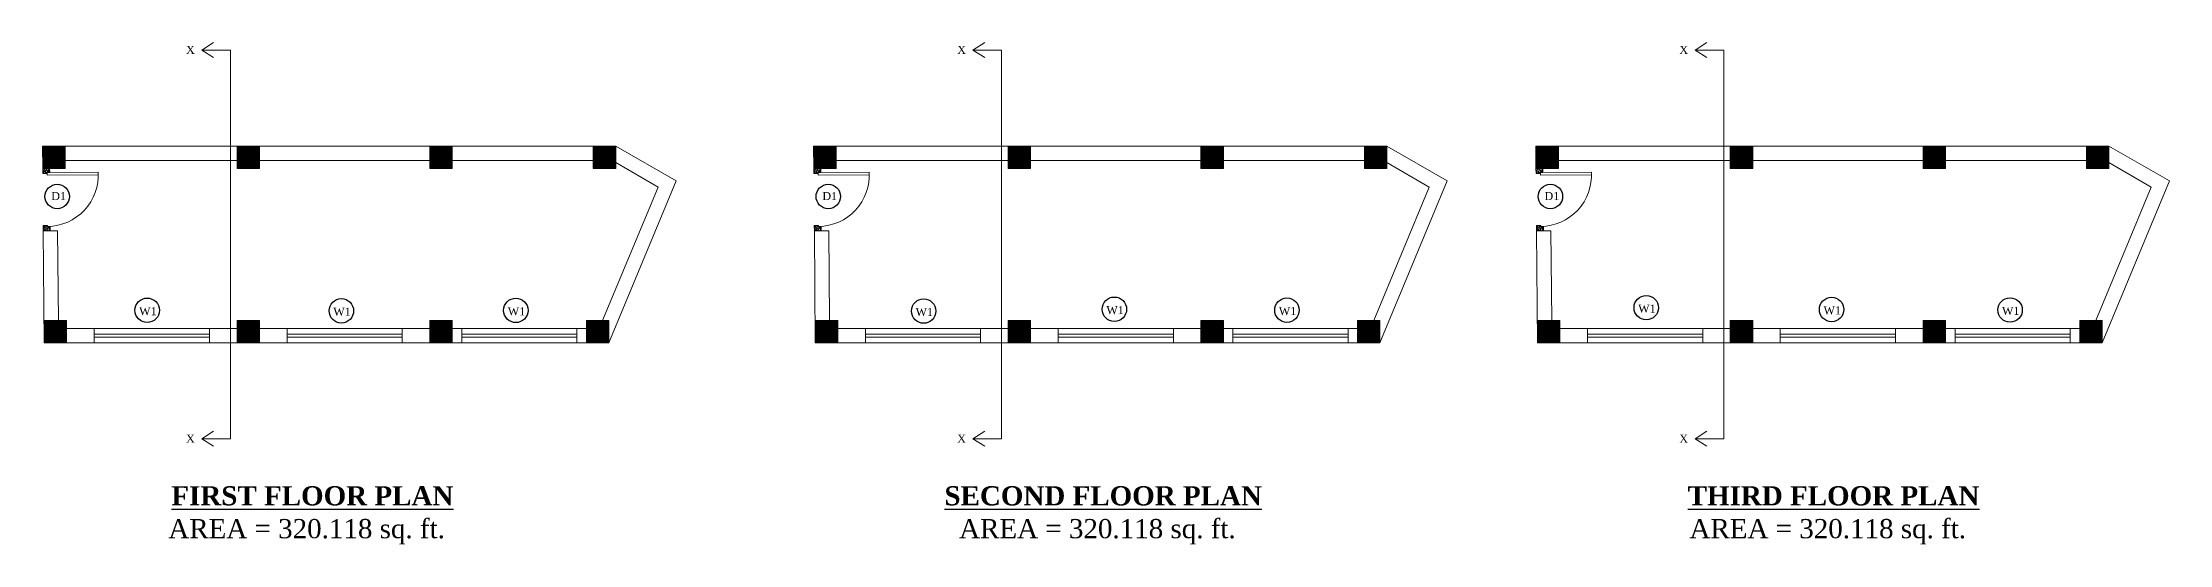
# Model space of a CAD drawing. Header units: inches. Extents: x 20273 to 45441, y -4696 to -1121.
# Drawn here: x 26626 to 27955, y -3914 to -3600 of the extents above; entities that cross this region are included whole.
import ezdxf

# ---------------------------------------------------------------- set-up
doc = ezdxf.new("R2010")
doc.units = ezdxf.units.IN
doc.header["$LTSCALE"] = 5
doc.header["$MEASUREMENT"] = 0
doc.layers.add('A-WALL', color=7, linetype='Continuous', lineweight=9)
doc.layers.add('DOOR', color=62, linetype='Continuous', lineweight=0)
doc.layers.add('TEXT', color=6, linetype='Continuous')
doc.layers.add('WALL', color=7, linetype='Continuous')
doc.styles.add('ordinary', font='times.ttf')
pattern_1 = [(45, (506.88195, 0), (-0.08838834765, 0.08838834765), [])]
pattern_2 = [(45, (988.75646, 0), (-0.08838834765, 0.08838834765), [])]
pattern_3 = [(45, (1440.0247, 0), (-0.08838834765, 0.08838834765), [])]

# ---------------------------------------------------------------- blocks, each defined once
blk = doc.blocks.new('A$C27B36B59')
at = {"layer": 'DOOR'}
for p, q in [((0, 4), (0, 0)), ((2.5, 4), (0, 4)), ((0, 0), (3, 0)), ((2.5, 2.5), (2.5, 4)), ((3, 2.5), (2.5, 2.5)), ((3, 0), (3, 2.5))]:
    blk.add_line(p, q, dxfattribs=at)
for centre, radius, start, end in [((-1.4, -0.5), 4.75, 22.1411, 72.838), ((1.3, 2.1), 1.64, 45.138, 144.8948), ((2.2, 0.3), 2.49, 83.3149, 152.658), ((0.1, 0.4), 2.05, 349.4875, 93.6805), ((2, -0.5), 2.01, 58.7447, 166.495), ((-0.1, 0.3), 1.13, 343.542, 86.947), ((2.1, -0.4), 1.17, 38.2816, 160.1519)]:
    blk.add_arc(centre, radius, start, end, dxfattribs=at)
blk = doc.blocks.new('D2')
at = {"layer": 'DOOR'}
for p, q in [((74474, 24047.6), (74474, 24018.1)), ((74474, 24047.6), (74475.5, 24047.6)), ((74475.5, 24047.6), (74475.5, 24018.1))]:
    blk.add_line(p, q, dxfattribs=at)
blk.add_arc((74474, 24047.6), 29.5, 180, 272.9146, dxfattribs=at)
at = {"layer": 'DOOR', "xscale": -1, "rotation": 180}
blk.add_blockref('A$C27B36B59', (74442, 24050.1), dxfattribs=at)
at = {"layer": 'DOOR', "rotation": 180}
blk.add_blockref('A$C27B36B59', (74478, 24050.1), dxfattribs=at)

msp = doc.modelspace()

# ---------------------------------------------------------------- hatches: boundary and pattern name
at = {"layer": 'A-WALL', "ltscale": 5}
h = msp.add_hatch(dxfattribs=at)
h.set_pattern_fill('ANSI31', color=256)
h.set_pattern_definition(pattern_1)
h.paths.add_polyline_path([(26640.35, -3664.61), (26626.35, -3664.61), (26626.35, -3678.61), (26640.35, -3678.61)])
h = msp.add_hatch(dxfattribs=at)
h.set_pattern_fill('ANSI31', color=256)
h.set_pattern_definition(pattern_1)
h.paths.add_polyline_path([(26761.77, -3664.61), (26747.77, -3664.61), (26747.77, -3678.61), (26761.77, -3678.61)])
h = msp.add_hatch(dxfattribs=at)
h.set_pattern_fill('ANSI31', color=256)
h.set_pattern_definition(pattern_1)
h.paths.add_polyline_path([(26882.27, -3664.61), (26868.27, -3664.61), (26868.27, -3678.61), (26882.27, -3678.61)])
h = msp.add_hatch(dxfattribs=at)
h.set_pattern_fill('ANSI31', color=256)
h.set_pattern_definition(pattern_1)
h.paths.add_polyline_path([(26984.39, -3664.61), (26970.39, -3664.61), (26970.39, -3678.61), (26984.39, -3678.61)])
h = msp.add_hatch(dxfattribs=at)
h.set_pattern_fill('ANSI31', color=256)
h.set_pattern_definition(pattern_2)
h.paths.add_polyline_path([(27122.22, -3664.61), (27108.22, -3664.61), (27108.22, -3678.61), (27122.22, -3678.61)])
h = msp.add_hatch(dxfattribs=at)
h.set_pattern_fill('ANSI31', color=256)
h.set_pattern_definition(pattern_2)
h.paths.add_polyline_path([(27243.65, -3664.61), (27229.65, -3664.61), (27229.65, -3678.61), (27243.65, -3678.61)])
h = msp.add_hatch(dxfattribs=at)
h.set_pattern_fill('ANSI31', color=256)
h.set_pattern_definition(pattern_2)
h.paths.add_polyline_path([(27364.15, -3664.61), (27350.15, -3664.61), (27350.15, -3678.61), (27364.15, -3678.61)])
h = msp.add_hatch(dxfattribs=at)
h.set_pattern_fill('ANSI31', color=256)
h.set_pattern_definition(pattern_2)
h.paths.add_polyline_path([(27466.27, -3664.61), (27452.27, -3664.61), (27452.27, -3678.61), (27466.27, -3678.61)])
h = msp.add_hatch(dxfattribs=at)
h.set_pattern_fill('ANSI31', color=256)
h.set_pattern_definition(pattern_3)
h.paths.add_polyline_path([(27573.49, -3664.61), (27559.49, -3664.61), (27559.49, -3678.61), (27573.49, -3678.61)])
h = msp.add_hatch(dxfattribs=at)
h.set_pattern_fill('ANSI31', color=256)
h.set_pattern_definition(pattern_3)
h.paths.add_polyline_path([(27694.91, -3664.61), (27680.91, -3664.61), (27680.91, -3678.61), (27694.91, -3678.61)])
h = msp.add_hatch(dxfattribs=at)
h.set_pattern_fill('ANSI31', color=256)
h.set_pattern_definition(pattern_3)
h.paths.add_polyline_path([(27815.41, -3664.61), (27801.41, -3664.61), (27801.41, -3678.61), (27815.41, -3678.61)])
h = msp.add_hatch(dxfattribs=at)
h.set_pattern_fill('ANSI31', color=256)
h.set_pattern_definition(pattern_3)
h.paths.add_polyline_path([(27917.53, -3664.61), (27903.53, -3664.61), (27903.53, -3678.61), (27917.53, -3678.61)])
h = msp.add_hatch(dxfattribs=at)
h.set_pattern_fill('ANSI31', color=256)
h.set_pattern_definition(pattern_1)
h.paths.add_polyline_path([(26641.27, -3773.6), (26627.27, -3773.6), (26627.27, -3787.6), (26641.27, -3787.6)])
h = msp.add_hatch(dxfattribs=at)
h.set_pattern_fill('ANSI31', color=256)
h.set_pattern_definition(pattern_1)
h.paths.add_polyline_path([(26761.77, -3773.6), (26747.77, -3773.6), (26747.77, -3787.6), (26761.77, -3787.6)])
h = msp.add_hatch(dxfattribs=at)
h.set_pattern_fill('ANSI31', color=256)
h.set_pattern_definition(pattern_1)
h.paths.add_polyline_path([(26882.27, -3773.6), (26868.27, -3773.6), (26868.27, -3787.6), (26882.27, -3787.6)])
h = msp.add_hatch(dxfattribs=at)
h.set_pattern_fill('ANSI31', color=256)
h.set_pattern_definition(pattern_1)
h.paths.add_polyline_path([(26980.14, -3773.6), (26966.14, -3773.6), (26966.14, -3787.6), (26980.14, -3787.6)])
h = msp.add_hatch(dxfattribs=at)
h.set_pattern_fill('ANSI31', color=256)
h.set_pattern_definition(pattern_2)
h.paths.add_polyline_path([(27123.15, -3773.6), (27109.15, -3773.6), (27109.15, -3787.6), (27123.15, -3787.6)])
h = msp.add_hatch(dxfattribs=at)
h.set_pattern_fill('ANSI31', color=256)
h.set_pattern_definition(pattern_2)
h.paths.add_polyline_path([(27243.65, -3773.6), (27229.65, -3773.6), (27229.65, -3787.6), (27243.65, -3787.6)])
h = msp.add_hatch(dxfattribs=at)
h.set_pattern_fill('ANSI31', color=256)
h.set_pattern_definition(pattern_2)
h.paths.add_polyline_path([(27364.15, -3773.6), (27350.15, -3773.6), (27350.15, -3787.6), (27364.15, -3787.6)])
h = msp.add_hatch(dxfattribs=at)
h.set_pattern_fill('ANSI31', color=256)
h.set_pattern_definition(pattern_2)
h.paths.add_polyline_path([(27462.01, -3773.6), (27448.01, -3773.6), (27448.01, -3787.6), (27462.01, -3787.6)])
h = msp.add_hatch(dxfattribs=at)
h.set_pattern_fill('ANSI31', color=256)
h.set_pattern_definition(pattern_3)
h.paths.add_polyline_path([(27574.41, -3773.6), (27560.41, -3773.6), (27560.41, -3787.6), (27574.41, -3787.6)])
h = msp.add_hatch(dxfattribs=at)
h.set_pattern_fill('ANSI31', color=256)
h.set_pattern_definition(pattern_3)
h.paths.add_polyline_path([(27694.91, -3773.6), (27680.91, -3773.6), (27680.91, -3787.6), (27694.91, -3787.6)])
h = msp.add_hatch(dxfattribs=at)
h.set_pattern_fill('ANSI31', color=256)
h.set_pattern_definition(pattern_3)
h.paths.add_polyline_path([(27815.41, -3773.6), (27801.41, -3773.6), (27801.41, -3787.6), (27815.41, -3787.6)])
h = msp.add_hatch(dxfattribs=at)
h.set_pattern_fill('ANSI31', color=256)
h.set_pattern_definition(pattern_3)
h.paths.add_polyline_path([(27913.28, -3773.6), (27899.28, -3773.6), (27899.28, -3787.6), (27913.28, -3787.6)])

# ---------------------------------------------------------------- linework, layer by layer
for p, q in [((26725.72, -3604.61), (26733.14, -3599.93)), ((27207.59, -3604.61), (27215.02, -3599.93)), ((27658.86, -3604.61), (27666.29, -3599.93)), ((26743.72, -3604.61), (26725.72, -3604.61)), ((26725.72, -3604.61), (26733.14, -3609.29)), ((26743.72, -3847.6), (26743.72, -3604.61)), ((27225.59, -3604.61), (27207.59, -3604.61)), ((27207.59, -3604.61), (27215.02, -3609.29)), ((27225.59, -3847.6), (27225.59, -3604.61)), ((27676.86, -3604.61), (27658.86, -3604.61)), ((27658.86, -3604.61), (27666.29, -3609.29)), ((27676.86, -3847.6), (27676.86, -3604.61)), ((26747.77, -3673.61), (26640.35, -3673.61)), ((26868.27, -3673.61), (26761.77, -3673.61)), ((26970.39, -3673.61), (26882.27, -3673.61)), ((27010.86, -3690.3), (26984.39, -3675.01)), ((27229.65, -3673.61), (27122.22, -3673.61)), ((27350.15, -3673.61), (27243.65, -3673.61)), ((27452.27, -3673.61), (27364.15, -3673.61)), ((27492.74, -3690.3), (27466.27, -3675.01)), ((27680.91, -3673.61), (27573.49, -3673.61)), ((27801.41, -3673.61), (27694.91, -3673.61)), ((27903.53, -3673.61), (27815.41, -3673.61)), ((27944.01, -3690.3), (27917.53, -3675.01)), ((26976.21, -3773.6), (27010.86, -3690.3)), ((27458.09, -3773.6), (27492.74, -3690.3)), ((27909.36, -3773.6), (27944.01, -3690.3)), ((26635.68, -3717.61), (26626.68, -3717.61)), ((26635.68, -3717.61), (26636.15, -3773.6)), ((27117.55, -3717.61), (27108.55, -3717.61)), ((27117.55, -3717.61), (27118.03, -3773.6)), ((27568.82, -3717.61), (27559.82, -3717.61)), ((27568.82, -3717.61), (27569.3, -3773.6)), ((26747.77, -3778.6), (26641.27, -3778.6)), ((26658.52, -3778.6), (26658.52, -3787.6)), ((26658.52, -3782.1), (26730.52, -3782.1)), ((26658.52, -3784.1), (26730.52, -3784.1)), ((26730.52, -3778.6), (26730.52, -3787.6)), ((26868.27, -3778.6), (26761.77, -3778.6)), ((26779.02, -3778.6), (26779.02, -3787.6)), ((26779.02, -3782.1), (26851.02, -3782.1)), ((26779.02, -3784.1), (26851.02, -3784.1)), ((26851.02, -3778.6), (26851.02, -3787.6)), ((26966.14, -3778.6), (26882.27, -3778.6)), ((26888.2, -3778.6), (26888.2, -3787.6)), ((26888.2, -3782.1), (26960.2, -3782.1)), ((26888.2, -3784.1), (26960.2, -3784.1)), ((26960.2, -3778.6), (26960.2, -3787.6)), ((27229.65, -3778.6), (27123.15, -3778.6)), ((27140.4, -3778.6), (27140.4, -3787.6)), ((27140.4, -3782.1), (27212.4, -3782.1)), ((27140.4, -3784.1), (27212.4, -3784.1)), ((27212.4, -3778.6), (27212.4, -3787.6)), ((27350.15, -3778.6), (27243.65, -3778.6)), ((27260.9, -3778.6), (27260.9, -3787.6)), ((27260.9, -3782.1), (27332.9, -3782.1)), ((27260.9, -3784.1), (27332.9, -3784.1)), ((27332.9, -3778.6), (27332.9, -3787.6)), ((27448.01, -3778.6), (27364.15, -3778.6)), ((27370.08, -3778.6), (27370.08, -3787.6)), ((27370.08, -3782.1), (27442.08, -3782.1)), ((27370.08, -3784.1), (27442.08, -3784.1)), ((27442.08, -3778.6), (27442.08, -3787.6)), ((27680.91, -3778.6), (27574.41, -3778.6)), ((27591.66, -3778.6), (27591.66, -3787.6)), ((27591.66, -3782.1), (27663.66, -3782.1)), ((27591.66, -3784.1), (27663.66, -3784.1)), ((27663.66, -3778.6), (27663.66, -3787.6)), ((27801.41, -3778.6), (27694.91, -3778.6)), ((27712.16, -3778.6), (27712.16, -3787.6)), ((27712.16, -3782.1), (27784.16, -3782.1)), ((27712.16, -3784.1), (27784.16, -3784.1)), ((27784.16, -3778.6), (27784.16, -3787.6)), ((27899.28, -3778.6), (27815.41, -3778.6)), ((27821.35, -3778.6), (27821.35, -3787.6)), ((27821.35, -3782.1), (27893.35, -3782.1)), ((27821.35, -3784.1), (27893.35, -3784.1)), ((27893.35, -3778.6), (27893.35, -3787.6)), ((26725.72, -3847.6), (26733.14, -3842.92)), ((26743.72, -3847.6), (26725.72, -3847.6)), ((26725.72, -3847.6), (26733.14, -3852.28)), ((27207.59, -3847.6), (27215.02, -3842.92)), ((27225.59, -3847.6), (27207.59, -3847.6)), ((27207.59, -3847.6), (27215.02, -3852.28)), ((27658.86, -3847.6), (27666.29, -3842.92)), ((27676.86, -3847.6), (27658.86, -3847.6)), ((27658.86, -3847.6), (27666.29, -3852.28))]:
    msp.add_line(p, q, dxfattribs=at)
for points in [[(26626.68, -3717.61), (26627.27, -3787.6), (26980.14, -3787.6), (27022.21, -3686.47), (26984.39, -3664.61), (26626.23, -3664.61), (26626.35, -3678.61)], [(27108.55, -3717.61), (27109.15, -3787.6), (27462.01, -3787.6), (27504.08, -3686.47), (27466.27, -3664.61), (27108.1, -3664.61), (27108.22, -3678.61)], [(27559.82, -3717.61), (27560.41, -3787.6), (27913.28, -3787.6), (27955.35, -3686.47), (27917.53, -3664.61), (27559.37, -3664.61), (27559.49, -3678.61)]]:
    msp.add_lwpolyline(points, dxfattribs=at)
for points in [[(26626.35, -3664.61), (26640.35, -3664.61), (26640.35, -3678.61), (26626.35, -3678.61)], [(26747.77, -3664.61), (26761.77, -3664.61), (26761.77, -3678.61), (26747.77, -3678.61)], [(26868.27, -3664.61), (26882.27, -3664.61), (26882.27, -3678.61), (26868.27, -3678.61)], [(26970.39, -3664.61), (26984.39, -3664.61), (26984.39, -3678.61), (26970.39, -3678.61)], [(27108.22, -3664.61), (27122.22, -3664.61), (27122.22, -3678.61), (27108.22, -3678.61)], [(27229.65, -3664.61), (27243.65, -3664.61), (27243.65, -3678.61), (27229.65, -3678.61)], [(27350.15, -3664.61), (27364.15, -3664.61), (27364.15, -3678.61), (27350.15, -3678.61)], [(27452.27, -3664.61), (27466.27, -3664.61), (27466.27, -3678.61), (27452.27, -3678.61)], [(27559.49, -3664.61), (27573.49, -3664.61), (27573.49, -3678.61), (27559.49, -3678.61)], [(27680.91, -3664.61), (27694.91, -3664.61), (27694.91, -3678.61), (27680.91, -3678.61)], [(27801.41, -3664.61), (27815.41, -3664.61), (27815.41, -3678.61), (27801.41, -3678.61)], [(27903.53, -3664.61), (27917.53, -3664.61), (27917.53, -3678.61), (27903.53, -3678.61)], [(26627.27, -3773.6), (26641.27, -3773.6), (26641.27, -3787.6), (26627.27, -3787.6)], [(26747.77, -3773.6), (26761.77, -3773.6), (26761.77, -3787.6), (26747.77, -3787.6)], [(26868.27, -3773.6), (26882.27, -3773.6), (26882.27, -3787.6), (26868.27, -3787.6)], [(26966.14, -3773.6), (26980.14, -3773.6), (26980.14, -3787.6), (26966.14, -3787.6)], [(27109.15, -3773.6), (27123.15, -3773.6), (27123.15, -3787.6), (27109.15, -3787.6)], [(27229.65, -3773.6), (27243.65, -3773.6), (27243.65, -3787.6), (27229.65, -3787.6)], [(27350.15, -3773.6), (27364.15, -3773.6), (27364.15, -3787.6), (27350.15, -3787.6)], [(27448.01, -3773.6), (27462.01, -3773.6), (27462.01, -3787.6), (27448.01, -3787.6)], [(27560.41, -3773.6), (27574.41, -3773.6), (27574.41, -3787.6), (27560.41, -3787.6)], [(27680.91, -3773.6), (27694.91, -3773.6), (27694.91, -3787.6), (27680.91, -3787.6)], [(27801.41, -3773.6), (27815.41, -3773.6), (27815.41, -3787.6), (27801.41, -3787.6)], [(27899.28, -3773.6), (27913.28, -3773.6), (27913.28, -3787.6), (27899.28, -3787.6)]]:
    msp.add_lwpolyline(points, close=True, dxfattribs=at)
at = {"layer": 'TEXT'}
for centre in [(26635.38, -3696.14), (27117.25, -3696.14), (27568.52, -3696.14), (26691.63, -3767.27), (26812.98, -3767.62), (26921.98, -3767.34), (27176.85, -3767.75), (27296.04, -3766.61), (27403.84, -3767.18), (27628.38, -3765.64), (27744.2, -3766.78), (27855.76, -3767.08)]:
    msp.add_circle(centre, 7.64, dxfattribs=at)

# ---------------------------------------------------------------- block references
at = {"layer": 'WALL', "color": 2, "linetype": 'ByBlock', "xscale": 1.083333333326322, "yscale": 1.083333333326322, "zscale": 1.083333333326322, "rotation": 90.48576269148516}
for p in [(53363.72, -84139.27), (53845.59, -84139.27), (54296.86, -84139.27)]:
    msp.add_blockref('D2', p, dxfattribs=at)

# ---------------------------------------------------------------- texts
at = {"layer": 'TEXT', "style": 'ordinary'}
for s, p in [('X', (26715.93, -3607.03)), ('X', (27197.81, -3607.03)), ('X', (27649.08, -3607.03)), ('D1', (26631.67, -3698.37)), ('D1', (27113.55, -3698.37)), ('D1', (27564.81, -3698.37)), ('X', (26715.93, -3850.02)), ('X', (27197.81, -3850.02)), ('X', (27649.08, -3850.02))]:
    msp.add_text(s, height=5, dxfattribs=at).set_placement(p)
for p in [(26686.6, -3770.33), (26807.95, -3770.69), (26916.95, -3770.4), (27171.81, -3770.81), (27291.01, -3769.67), (27398.8, -3770.24), (27623.34, -3768.7), (27739.17, -3769.85), (27850.73, -3770.14)]:
    msp.add_text('W1', height=5, rotation=0.00039, dxfattribs=at).set_placement(p)
at = {"layer": 'TEXT', "char_height": 12, "width": 219.8151, "attachment_point": 8, "rotation": 359.99961, "style": 'ordinary'}
for s, insert in [('{\\fTimes New Roman|b1|i0|c0|p18;\\LFIRST FLOOR PLAN}', (26794.83, -3889.39)), ('{\\fTimes New Roman|b1|i0|c0|p18;\\LSECOND FLOOR PLAN}', (27289.02, -3889.39)), ('{\\fTimes New Roman|b1|i0|c0|p18;\\LTHIRD FLOOR PLAN}', (27745.42, -3889.39)), ('AREA = 320.118 sq. ft.', (26791.25, -3913.63)), ('AREA = 320.118 sq. ft.', (27285.43, -3913.63)), ('AREA = 320.118 sq. ft.', (27741.83, -3913.63))]:
    msp.add_mtext(s, dxfattribs=dict(at, insert=insert))

doc.saveas('drawing.dxf')
